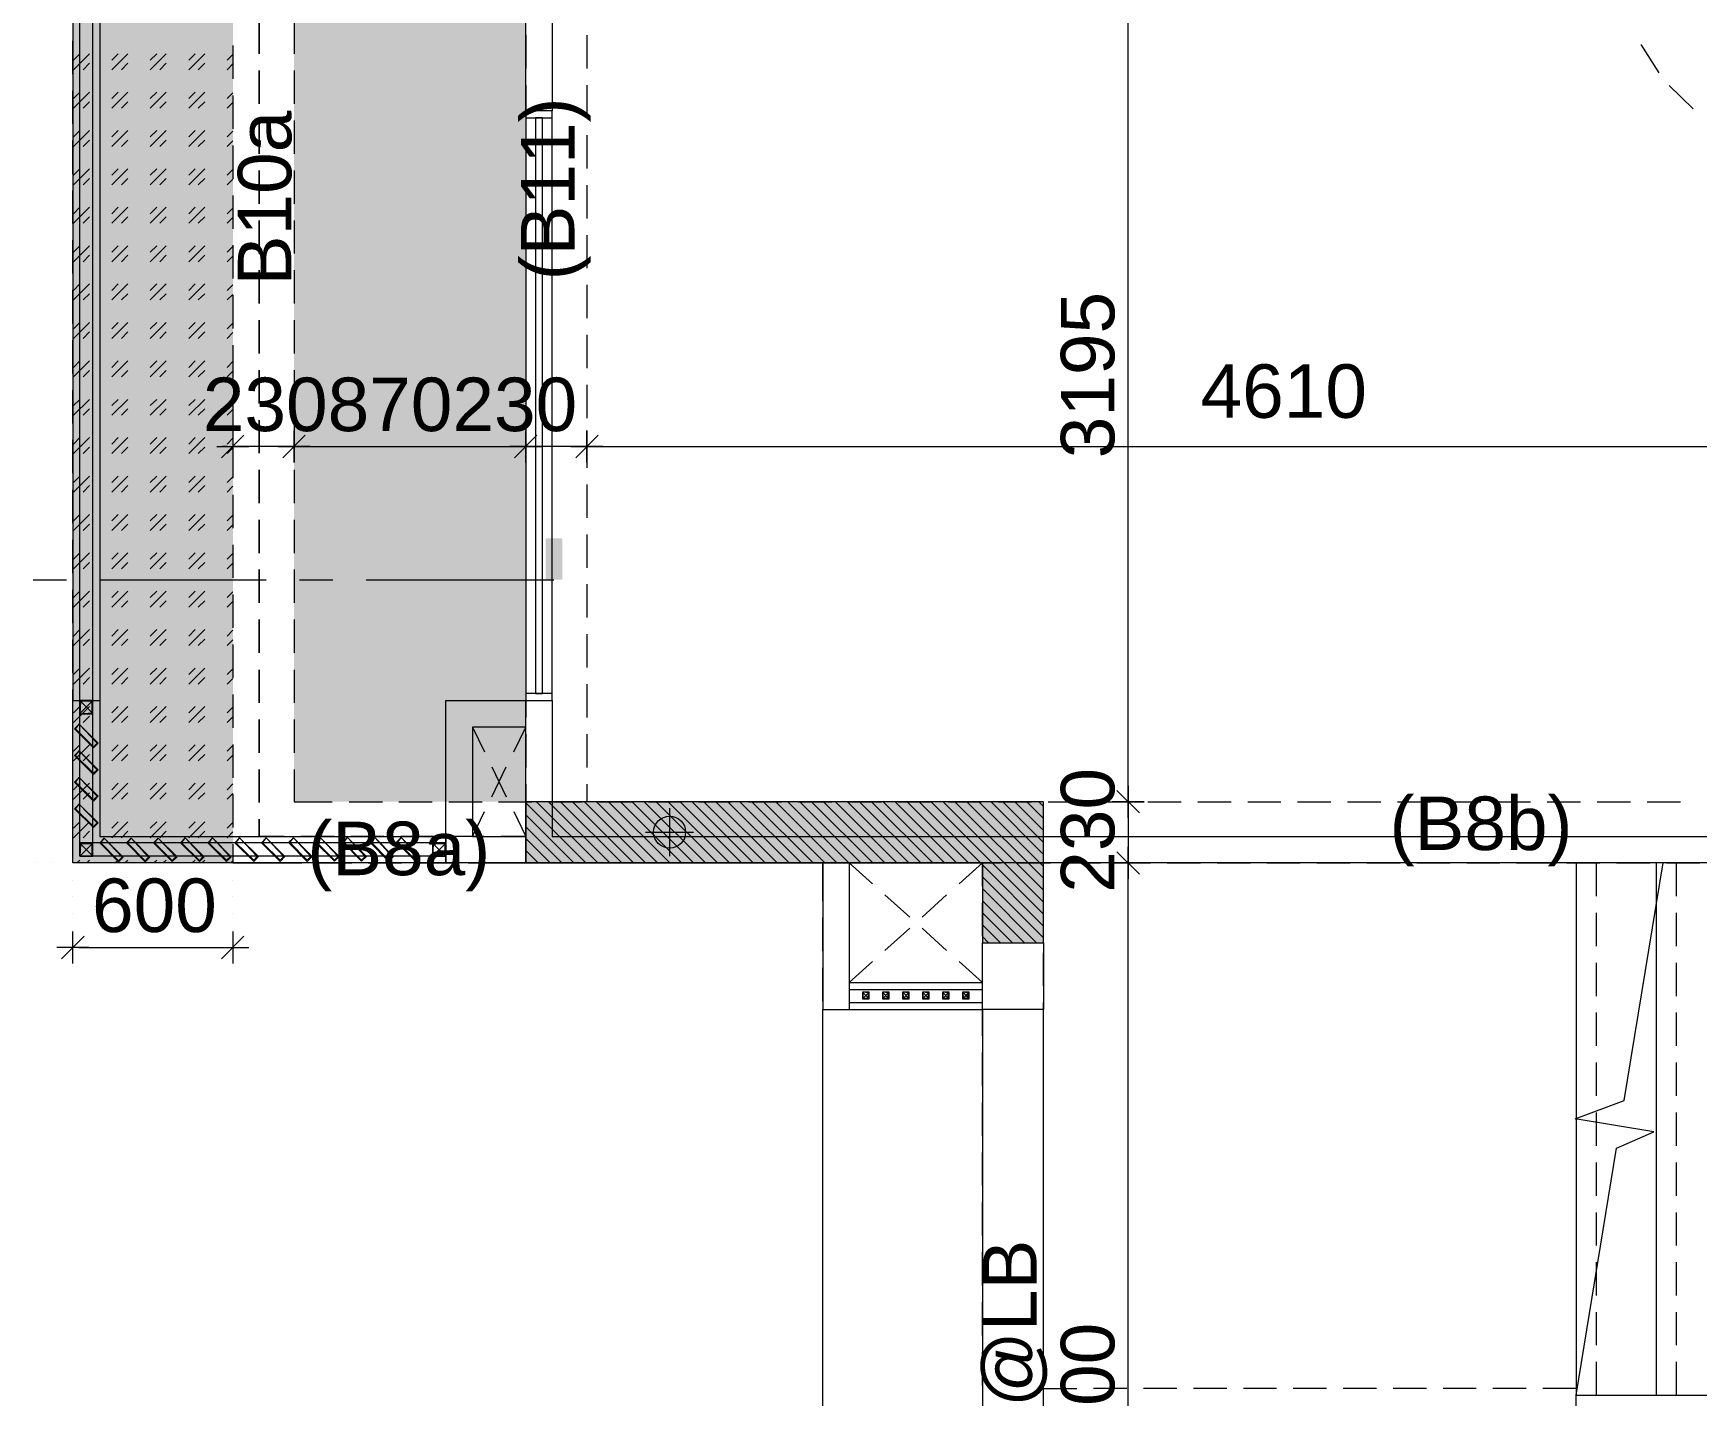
# Model space of a CAD drawing. Header units: millimetres. Extents: x -1303 to 98744, y -1303 to 90097.
# Drawn here: x 53795 to 60041, y 64031 to 69149 of the extents above; entities that cross this region are included whole.
import ezdxf

# ---------------------------------------------------------------- set-up
doc = ezdxf.new("R2010")
doc.units = ezdxf.units.MM
doc.layers.add('PDF_Geometry', color=7, linetype='Continuous')
doc.layers.add('PDF_Text', color=7, linetype='Continuous')
doc.layers.add('PDF_Solid Fills', color=192, linetype='Continuous', true_color=0xc2c0c0c0)
doc.styles.add('PDF ArialMT', font='arial.ttf')

msp = doc.modelspace()

# ---------------------------------------------------------------- hatches: boundary and pattern name
at = {"layer": 'PDF_Solid Fills'}
msp.add_hatch(color=256, dxfattribs=at).paths.add_polyline_path([(57589.30554, 66262.74304), (55644.26218, 66262.74304), (55644.26218, 66032.71822), (57359.28073, 66032.71822), (57359.28073, 65732.70455), (57589.30554, 65732.70455)])

# ---------------------------------------------------------------- linework, layer by layer
at = {"layer": 'PDF_Geometry', "color": 9, "lineweight": 0, "true_color": 0xc0c0c0}
for points in [[(55143.59199, 81272.1461), (53943.54554, 81272.1461), (53943.54554, 66642.22096)], [(55344.16586, 66057.42941), (53968.93443, 66057.42941), (53968.93443, 66642.22096), (53968.93443, 81247.60021), (55143.59199, 81247.60021)], [(55344.16586, 66107.36007), (54018.86508, 66107.36007), (54018.86508, 66642.22096), (54018.86508, 81197.67369), (55143.59199, 81197.67369)], [(55143.59199, 81172.2848), (54044.25397, 81172.2848), (54044.25397, 66642.22096)], [(61836.10532, 67257.47999), (61836.10532, 67357.3413), (62189.00838, 67357.3413), (62189.00838, 69456.99902), (60713.91564, 69456.99902), (60713.91564, 68127.4709), (60614.05433, 68127.4709), (60614.05433, 69556.8686), (62189.00838, 69556.8686), (62189.00838, 69687.19326), (62288.87382, 69687.19326), (62288.87382, 66032.04053), (55643.75391, 66032.04053), (55643.75391, 66642.22096), (55743.61934, 66642.22096), (55743.61934, 66131.90596), (60614.05433, 66131.90596), (60614.05433, 67357.3413), (61065.97572, 67357.3413)], [(54543.56876, 69102.40585), (54543.56876, 68977.15566)], [(59832.07329, 69106.63733), (59898.93399, 69000.85029)], [(54543.56876, 68914.52643), (54543.56876, 68790.11922)], [(59937.86032, 68952.60976), (60027.56854, 68865.44289)], [(54543.56876, 68727.49826), (54543.56876, 68602.2398)], [(54543.56876, 68539.61883), (54543.56876, 68414.36864)], [(54543.56876, 68352.5824), (54543.56876, 68227.33221)], [(54543.56876, 68164.71125), (54543.56876, 68039.45278)], [(54543.56876, 67977.67481), (54543.56876, 67852.42462)], [(54543.56876, 67789.79952), (54543.56876, 67664.5452)], [(54543.56876, 67601.92009), (54543.56876, 67477.51702)], [(54543.56876, 67414.8878), (54543.56876, 67289.6376)], [(54543.56876, 67227.01251), (54543.56876, 67102.6053)], [(54543.56876, 67039.9802), (54543.56876, 66914.73001)], [(54543.56876, 66852.10078), (54543.56876, 66727.69771)], [(54543.56876, 66665.07261), (54543.56876, 66539.81828)], [(55499.88354, 66032.04053), (55643.75391, 66032.04053), (55344.16586, 66032.04053), (53943.54554, 66032.04053), (53943.54554, 66642.22096), (54044.25397, 66642.22096), (54044.25397, 66131.90596), (55344.16586, 66131.90596), (55344.16586, 66032.04053), (55344.16586, 66642.22096), (55643.75391, 66642.22096)], [(53971.47167, 66639.68372), (54015.48073, 66595.67467)], [(54015.48073, 66639.68372), (53971.47167, 66595.67467)], [(55598.90186, 66449.26706), (55643.75391, 66542.35965), (55444.02717, 66542.35965), (55444.02717, 66131.90596), (55643.75391, 66131.90596), (55549.8142, 66131.90596)], [(55444.02717, 66542.35965), (55488.88335, 66449.26706)], [(54543.56876, 66477.19319), (54543.56876, 66351.94299)], [(55516.80947, 66280.85081), (55570.97161, 66393.41069)], [(55516.80947, 66393.41069), (55570.97161, 66280.85081)], [(54543.56876, 66290.16089), (54543.56876, 66164.9107)], [(55444.02717, 66131.90596), (55488.88335, 66224.99855)], [(55598.90186, 66224.99855), (55643.75391, 66131.90596)], [(53971.47167, 66103.97571), (54015.48073, 66059.97078)], [(54015.48073, 66103.97571), (53971.47167, 66059.97078)], [(54543.56876, 66102.2856), (54543.56876, 66032.04053), (54687.43913, 66032.04053)], [(54737.36979, 66131.90596), (54643.4342, 66131.90596)], [(54925.24921, 66131.90596), (54799.99901, 66131.90596)], [(55112.28151, 66131.90596), (54987.8743, 66131.90596)], [(55300.1568, 66131.90596), (55174.90661, 66131.90596)], [(55296.77244, 66103.97571), (55340.7815, 66059.97078)], [(55340.7815, 66103.97571), (55296.77244, 66059.97078)], [(55487.1891, 66131.90596), (55362.78603, 66131.90596)], [(54875.31856, 66032.04053), (54750.06423, 66032.04053)], [(55062.35085, 66032.04053), (54937.94365, 66032.04053)], [(55250.22614, 66032.04053), (55124.97596, 66032.04053)], [(55437.25845, 66032.04053), (55312.85125, 66032.04053)], [(56759.17486, 66032.04053), (56759.17486, 65481.94796), (56859.03617, 65481.94796)], [(56946.20303, 65953.33663), (56859.03617, 66032.04053), (56859.03617, 65481.94796), (57359.19809, 65481.94796)], [(57271.1841, 65953.33663), (57359.19809, 66032.04053)], [(59589.18874, 66032.04053), (59589.18874, 64032.24412), (59739.82782, 64960.62864), (59880.31382, 65022.41074), (59584.95726, 65070.64715), (59769.44818, 65139.19797), (59915.0128, 66032.04053)], [(59663.66115, 66032.04053), (59663.66115, 65907.63746)], [(59888.77679, 66032.04053), (59888.77679, 64032.24412)], [(59964.09632, 66032.04053), (59964.09632, 65907.63746)], [(56992.74933, 65911.86894), (57085.84192, 65828.08231)], [(57132.38821, 65828.08231), (57224.6378, 65911.86894)], [(59663.66115, 65845.00823), (59663.66115, 65719.75803)], [(59964.09632, 65845.00823), (59964.09632, 65719.75803)], [(56992.74933, 65702.83211), (57085.84192, 65786.61461)], [(57132.38821, 65786.61461), (57224.6378, 65702.83211)], [(57588.5452, 65732.45248), (57588.5452, 65481.94796), (57359.19809, 65481.94796), (57359.19809, 65732.45248)], [(56946.20303, 65661.36442), (56859.03617, 65582.65639), (57359.19809, 65582.65639), (57271.1841, 65661.36442)], [(59663.66115, 65657.13294), (59663.66115, 65531.87861)], [(59964.09632, 65657.13294), (59964.09632, 65531.87861)], [(56859.03617, 65557.2675), (57359.19809, 65557.2675)], [(56930.97135, 65543.73006), (56911.50819, 65524.26277)], [(56911.50819, 65543.73006), (56930.97135, 65524.26277)], [(57005.44377, 65543.73006), (56986.82773, 65524.26277)], [(56986.82773, 65543.73006), (57005.44377, 65524.26277)], [(57080.76744, 65543.73006), (57062.14727, 65524.26277)], [(57062.14727, 65543.73006), (57080.76744, 65524.26277)], [(57156.08698, 65543.73006), (57136.61969, 65524.26277)], [(57136.61969, 65543.73006), (57156.08698, 65524.26277)], [(57230.5594, 65543.73006), (57211.94336, 65524.26277)], [(57211.94336, 65543.73006), (57230.5594, 65524.26277)], [(57305.87894, 65543.73006), (57287.26291, 65524.26277)], [(57287.26291, 65543.73006), (57305.87894, 65524.26277)], [(56759.17486, 62482.67483), (56759.17486, 65481.94796)], [(56859.03617, 65507.33684), (57359.19809, 65507.33684)], [(59663.66115, 65470.10064), (59663.66115, 65344.85044)], [(59964.09632, 65470.10064), (59964.09632, 65344.85044)], [(59663.66115, 65282.22122), (59663.66115, 65156.97102)], [(59964.09632, 65282.22122), (59964.09632, 65156.97102)], [(59663.66115, 65095.19304), (59663.66115, 64969.93872)], [(59964.09632, 65095.19304), (59964.09632, 64969.93872)], [(59663.66115, 64907.31362), (59663.66115, 64782.06343)], [(59964.09632, 64907.31362), (59964.09632, 64782.06343)], [(59663.66115, 64719.4342), (59663.66115, 64595.03113)], [(59964.09632, 64719.4342), (59964.09632, 64595.03113)], [(59663.66115, 64532.40603), (59663.66115, 64407.1517)], [(59964.09632, 64532.40603), (59964.09632, 64407.1517)], [(59663.66115, 64344.52661), (59663.66115, 64220.11941)], [(59964.09632, 64344.52661), (59964.09632, 64220.11941)], [(59663.66115, 64157.4943), (59663.66115, 64032.24412)], [(59964.09632, 64157.4943), (59964.09632, 64032.24412)], [(59589.18874, 63982.31346), (57588.5452, 63982.31346), (57588.5452, 64057.633), (57713.79539, 64057.633)], [(57901.67481, 64057.633), (57776.42049, 64057.633)], [(58088.70299, 64057.633), (57963.45279, 64057.633)], [(58276.58241, 64057.633), (58151.33221, 64057.633)], [(58463.61471, 64057.633), (58339.2075, 64057.633)], [(58651.49, 64057.633), (58526.2398, 64057.633)], [(58838.5223, 64057.633), (58714.11922, 64057.633)], [(59026.40172, 64057.633), (58901.1474, 64057.633)], [(59213.43402, 64057.633), (59089.02682, 64057.633)], [(59401.30931, 64057.633), (59276.05912, 64057.633)], [(59589.18874, 64057.633), (59463.93441, 64057.633)]]:
    msp.add_lwpolyline(points, dxfattribs=at)
for points in [[(55743.61934, 69456.99902), (55743.61934, 68856.97993), (55643.75391, 68856.97993), (55643.75391, 69556.8686), (56553.52239, 69556.8686), (56553.52239, 69987.62844), (56654.23082, 69987.62844), (56654.23082, 69556.8686), (59694.12865, 69556.8686), (59694.12865, 69456.99902)], [(54643.4342, 69071.09123), (54643.4342, 69196.34143)], [(54643.4342, 68883.21181), (54643.4342, 69008.462)], [(55643.75391, 68831.59104), (55743.61686, 68831.59104), (55743.61686, 68856.97993), (55643.75391, 68856.97993)], [(55643.75391, 66642.22096), (55743.61686, 66642.22096), (55743.61686, 68856.97838), (55643.75391, 68856.97838)], [(54643.4342, 68696.18364), (54643.4342, 68821.43384)], [(55680.99012, 66668.45697), (55707.2253, 66668.45697), (55707.2253, 68831.59027), (55680.99012, 68831.59027)], [(54643.4342, 68508.30422), (54643.4342, 68633.55442)], [(54643.4342, 68321.27605), (54643.4342, 68445.67499)], [(54643.4342, 68133.39663), (54643.4342, 68258.64682)], [(54643.4342, 67946.36433), (54643.4342, 68070.7674)], [(54643.4342, 67758.4849), (54643.4342, 67883.73923)], [(54643.4342, 67571.45261), (54643.4342, 67695.85981)], [(54643.4342, 67383.57732), (54643.4342, 67508.8275)], [(54643.4342, 67195.69789), (54643.4342, 67320.95221)], [(54643.4342, 67008.66559), (54643.4342, 67133.91992)], [(54643.4342, 66820.7903), (54643.4342, 66946.04049)], [(54643.4342, 66633.758), (54643.4342, 66758.1652)], [(55643.75391, 66642.22096), (55743.61686, 66642.22096), (55743.61686, 66668.45614), (55643.75391, 66668.45614)], [(53968.93443, 66592.29031), (54018.86508, 66592.29031), (54018.86508, 66642.22096), (53968.93443, 66642.22096), (53968.93443, 66592.29031), (54015.48073, 66595.67467), (54015.48073, 66639.68372), (53971.47167, 66639.68372)], [(53967.24019, 66553.35985), (54038.33238, 66482.2718), (54020.55933, 66464.49875), (53949.47127, 66535.5868), (53967.24019, 66553.35985), (54034.10089, 66482.2718), (54020.55933, 66468.73023), (53953.70275, 66535.5868)], [(54643.4342, 66445.87858), (54643.4342, 66571.1329)], [(53967.24019, 66452.65143), (54038.33238, 66382.40636), (54020.55933, 66364.63744), (53949.47127, 66435.7255), (53967.24019, 66452.65143), (54034.10089, 66382.40636), (54020.55933, 66368.86892), (53953.70275, 66435.7255)], [(53967.24019, 66352.78599), (54038.33238, 66282.54505), (54020.55933, 66264.772), (53949.47127, 66335.01707), (53967.24019, 66352.78599), (54034.10089, 66282.54505), (54020.55933, 66269.00348), (53953.70275, 66335.01707)], [(54643.4342, 66258.8504), (54643.4342, 66383.25347)], [(53967.24019, 66252.92468), (54038.33238, 66182.68374), (54020.55933, 66164.9107), (53949.47127, 66235.15163), (53967.24019, 66252.92468), (54034.10089, 66182.68374), (54020.55933, 66169.14218), (53953.70275, 66235.15163)], [(54643.4342, 66131.90596), (54643.4342, 66196.22118)], [(53968.93443, 66057.42941), (54018.86508, 66057.42941), (54018.86508, 66107.36007), (53968.93443, 66107.36007), (53968.93443, 66057.42941), (54015.48073, 66059.97078), (54015.48073, 66103.97571), (53971.47167, 66103.97571)], [(54061.17989, 66125.13311), (54132.26796, 66054.04506), (54114.49904, 66036.27201), (54044.25397, 66107.36007), (54061.17989, 66125.13311), (54128.03648, 66054.04506), (54114.49904, 66040.50349), (54048.48545, 66107.36007)], [(54161.88833, 66125.13311), (54232.1334, 66054.04506), (54214.36035, 66036.27201), (54144.11941, 66107.36007), (54161.88833, 66125.13311), (54227.90192, 66054.04506), (54214.36035, 66040.50349), (54148.35089, 66107.36007)], [(54263.44388, 66125.13311), (54334.53607, 66054.89218), (54316.76302, 66037.11913), (54245.67496, 66107.36007), (54263.44388, 66125.13311), (54329.45747, 66054.89218), (54316.76302, 66041.35061), (54249.90644, 66107.36007)], [(54364.99943, 66125.98024), (54436.09162, 66054.89218), (54418.31858, 66037.11913), (54347.23051, 66108.20719), (54364.99943, 66125.98024), (54431.86014, 66054.89218), (54418.31858, 66041.35061), (54351.46199, 66108.20719)], [(54467.4021, 66125.98024), (54537.64717, 66054.89218), (54519.87413, 66037.96626), (54449.62906, 66108.20719), (54467.4021, 66125.98024), (54533.41569, 66054.89218), (54519.87413, 66042.19774), (54453.86054, 66108.20719)], [(54568.95765, 66125.98024), (54640.04572, 66055.7393), (54622.2768, 66037.96626), (54551.18461, 66108.20719), (54568.95765, 66125.98024), (54635.81424, 66055.7393), (54622.2768, 66042.19774), (54555.41609, 66108.20719)], [(54668.82309, 66125.98024), (54739.91116, 66055.7393), (54722.1381, 66037.96626), (54651.05005, 66108.20719), (54668.82309, 66125.98024), (54735.67967, 66055.7393), (54722.1381, 66042.19774), (54655.28153, 66108.20719)], [(54771.22164, 66126.82737), (54841.46671, 66055.7393), (54823.69366, 66037.96626), (54753.45272, 66109.05432), (54771.22164, 66126.82737), (54837.23523, 66055.7393), (54823.69366, 66042.19774), (54757.6842, 66109.05432)], [(54872.77719, 66126.82737), (54943.86938, 66056.5823), (54926.09633, 66038.81338), (54855.00827, 66109.05432), (54872.77719, 66126.82737), (54939.63789, 66056.5823), (54926.09633, 66043.04486), (54859.23975, 66109.05432)], [(54974.33274, 66127.67448), (55045.42493, 66056.5823), (55027.65188, 66038.81338), (54956.56382, 66109.90144), (54974.33274, 66127.67448), (55041.19345, 66056.5823), (55027.65188, 66043.04486), (54960.7953, 66109.90144)], [(55076.73541, 66127.67448), (55146.98048, 66056.5823), (55129.20744, 66038.81338), (55058.96237, 66109.90144), (55076.73541, 66127.67448), (55142.749, 66056.5823), (55129.20744, 66043.88785), (55063.19385, 66109.90144)], [(55176.60085, 66127.67448), (55246.84179, 66056.5823), (55229.91586, 66038.81338), (55158.82781, 66109.90144), (55176.60085, 66127.67448), (55242.61031, 66056.5823), (55229.91586, 66043.88785), (55163.05929, 66109.90144)], [(55294.23521, 66057.42941), (55344.16586, 66057.42941), (55344.16586, 66107.36007), (55294.23521, 66107.36007), (55294.23521, 66057.42941), (55340.7815, 66059.97078), (55340.7815, 66103.97571), (55296.77244, 66103.97571)], [(56908.96682, 65546.2673), (56908.96682, 65521.72554), (56933.50859, 65521.72554), (56933.50859, 65546.2673), (56908.96682, 65546.2673), (56911.50819, 65524.26277), (56930.97135, 65524.26277), (56930.97135, 65543.73006)], [(56983.44337, 65546.2673), (56983.44337, 65521.72554), (57008.83226, 65521.72554), (57008.83226, 65546.2673), (56983.44337, 65546.2673), (56986.82773, 65524.26277), (57005.44377, 65524.26277), (57005.44377, 65543.73006)], [(57058.76291, 65546.2673), (57058.76291, 65521.72554), (57084.1518, 65521.72554), (57084.1518, 65546.2673), (57058.76291, 65546.2673), (57062.14727, 65524.26277), (57080.76744, 65524.26277), (57080.76744, 65543.73006)], [(57134.08245, 65546.2673), (57134.08245, 65521.72554), (57158.62421, 65521.72554), (57158.62421, 65546.2673), (57134.08245, 65546.2673), (57136.61969, 65524.26277), (57156.08698, 65524.26277), (57156.08698, 65543.73006)], [(57208.55487, 65546.2673), (57208.55487, 65521.72554), (57233.94376, 65521.72554), (57233.94376, 65546.2673), (57208.55487, 65546.2673), (57211.94336, 65524.26277), (57230.5594, 65524.26277), (57230.5594, 65543.73006)], [(57283.87854, 65546.2673), (57283.87854, 65521.72554), (57309.26743, 65521.72554), (57309.26743, 65546.2673), (57283.87854, 65546.2673), (57287.26291, 65524.26277), (57305.87894, 65524.26277), (57305.87894, 65543.73006)], [(57359.19809, 62482.67483), (57588.54437, 62482.67483), (57588.54437, 65481.94873), (57359.19809, 65481.94873)], [(59589.18874, 64032.24412), (61988.43864, 64032.24412), (61988.43864, 63932.37868), (59589.18874, 63932.37868)]]:
    msp.add_lwpolyline(points, close=True, dxfattribs=at)
at = {"layer": 'PDF_Geometry', "color": 122, "lineweight": 0, "true_color": 0x00b88a}
for points in [[(57905.90629, 66302.00821), (57905.90629, 66282.54505), (57905.90629, 69437.53586), (57905.90629, 69417.22971)], [(54543.56876, 67656.92935), (54543.56876, 67536.75776)], [(54483.48091, 67596.84149), (54603.65663, 67596.84149)], [(54501.25395, 67553.68369), (54585.88358, 67639.15631)], [(54524.10561, 67596.84149), (54503.79532, 67596.84149)], [(54773.76301, 67596.84149), (54543.56876, 67596.84149)], [(54813.53645, 67596.84149), (54794.07329, 67596.84149), (55623.44362, 67596.84149), (55603.98046, 67596.84149)], [(55873.94815, 67596.84149), (55643.75391, 67596.84149)], [(55913.72159, 67596.84149), (55894.25843, 67596.84149), (60464.25825, 67596.84149), (60443.94796, 67596.84149)], [(57905.90629, 66262.23477), (57905.90629, 66032.04053)], [(57905.90629, 61972.35983), (57905.90629, 61952.04542), (57905.90629, 66012.57737), (57905.90629, 65992.26708)]]:
    msp.add_lwpolyline(points, dxfattribs=at)
at = {"layer": 'PDF_Geometry', "color": 157, "lineweight": 0, "true_color": 0x3f5f7f}
for points in [[(54773.76301, 69196.34143), (54773.76301, 69071.09123)], [(54543.56876, 69102.40585), (54543.56876, 68977.15566)], [(55643.75391, 69141.33217), (55643.75391, 69016.08198)], [(55873.94815, 69141.33217), (55873.94815, 69016.08198)], [(54773.76301, 69008.462), (54773.76301, 68883.21181)], [(54543.56876, 68914.52643), (54543.56876, 68790.11922)], [(55643.75391, 68953.45274), (55643.75391, 68828.20256)], [(55873.94815, 68953.45274), (55873.94815, 68828.20256)], [(54773.76301, 68821.43384), (54773.76301, 68696.18364)], [(54543.56876, 68727.49826), (54543.56876, 68602.2398)], [(55643.75391, 68766.42458), (55643.75391, 68641.17438)], [(55873.94815, 68766.42458), (55873.94815, 68641.17438)], [(54773.76301, 68633.55442), (54773.76301, 68508.30422)], [(54543.56876, 68539.61883), (54543.56876, 68414.36864)], [(55643.75391, 68578.54516), (55643.75391, 68453.29496)], [(55873.94815, 68578.54516), (55873.94815, 68453.29496)], [(54773.76301, 68445.67499), (54773.76301, 68321.27605)], [(54543.56876, 68352.5824), (54543.56876, 68227.33221)], [(55643.75391, 68390.66573), (55643.75391, 68266.2668)], [(55873.94815, 68390.66573), (55873.94815, 68266.2668)], [(54773.76301, 68258.64682), (54773.76301, 68133.39663)], [(54543.56876, 68164.71125), (54543.56876, 68039.45278)], [(55643.75391, 68203.63756), (55643.75391, 68078.38737)], [(55873.94815, 68203.63756), (55873.94815, 68078.38737)], [(54773.76301, 68070.7674), (54773.76301, 67946.36433)], [(54543.56876, 67977.67481), (54543.56876, 67852.42462)], [(55643.75391, 68015.75814), (55643.75391, 67891.35507)], [(55873.94815, 68015.75814), (55873.94815, 67891.35507)], [(54773.76301, 67883.73923), (54773.76301, 67758.4849)], [(54543.56876, 67789.79952), (54543.56876, 67664.5452)], [(55643.75391, 67828.72997), (55643.75391, 67703.47564)], [(55873.94815, 67828.72997), (55873.94815, 67703.47564)], [(54773.76301, 67695.85981), (54773.76301, 67571.45261)], [(54543.56876, 67601.92009), (54543.56876, 67477.51702)], [(55643.75391, 67640.85055), (55643.75391, 67516.44335)], [(55873.94815, 67640.85055), (55873.94815, 67516.44335)], [(54773.76301, 67508.8275), (54773.76301, 67383.57732)], [(54543.56876, 67414.8878), (54543.56876, 67289.6376)], [(55643.75391, 67453.81825), (55643.75391, 67328.56806)], [(55873.94815, 67453.81825), (55873.94815, 67328.56806)], [(54773.76301, 67320.95221), (54773.76301, 67195.69789)], [(54543.56876, 67227.01251), (54543.56876, 67102.6053)], [(55643.75391, 67265.94296), (55643.75391, 67140.68863)], [(55873.94815, 67265.94296), (55873.94815, 67140.68863)], [(54773.76301, 67133.91992), (54773.76301, 67008.66559)], [(54543.56876, 67039.9802), (54543.56876, 66914.73001)], [(55643.75391, 67078.91066), (55643.75391, 66953.65633)], [(55873.94815, 67078.91066), (55873.94815, 66953.65633)], [(54773.76301, 66946.04049), (54773.76301, 66820.7903)], [(54543.56876, 66852.10078), (54543.56876, 66727.69771)], [(55643.75391, 66891.03123), (55643.75391, 66765.78104)], [(55873.94815, 66891.03123), (55873.94815, 66765.78104)], [(54773.76301, 66758.1652), (54773.76301, 66633.758)], [(54543.56876, 66665.07261), (54543.56876, 66539.81828)], [(55643.75391, 66703.15594), (55643.75391, 66578.74874)], [(55873.94815, 66703.15594), (55873.94815, 66578.74874)], [(54773.76301, 66571.1329), (54773.76301, 66445.87858)], [(54543.56876, 66477.19319), (54543.56876, 66351.94299)], [(55643.75391, 66516.12365), (55643.75391, 66390.86932)], [(55873.94815, 66516.12365), (55873.94815, 66390.86932)], [(54773.76301, 66383.25347), (54773.76301, 66262.23477), (54917.63337, 66262.23477)], [(54543.56876, 66290.16089), (54543.56876, 66164.9107)], [(55643.75391, 66328.24422), (55643.75391, 66262.23477)], [(55873.94815, 66328.24422), (55873.94815, 66262.23477)], [(54980.25846, 66262.23477), (55105.50866, 66262.23477)], [(55167.29077, 66262.23477), (55292.54096, 66262.23477)], [(55355.16606, 66262.23477), (55480.42039, 66262.23477)], [(55542.19835, 66262.23477), (55667.45268, 66262.23477)], [(55730.07778, 66262.23477), (55855.32797, 66262.23477)], [(55917.95307, 66262.23477), (56042.36027, 66262.23477)], [(56104.98537, 66262.23477), (56230.23969, 66262.23477)], [(56292.8648, 66262.23477), (56417.26787, 66262.23477)], [(56479.89709, 66262.23477), (56605.14729, 66262.23477)], [(56667.77238, 66262.23477), (56793.02671, 66262.23477)], [(56854.80469, 66262.23477), (56980.05488, 66262.23477)], [(57042.68411, 66262.23477), (57167.9343, 66262.23477)], [(57229.71228, 66262.23477), (57354.96661, 66262.23477)], [(57417.5917, 66262.23477), (57542.8419, 66262.23477)], [(57605.47112, 66262.23477), (57729.87419, 66262.23477)], [(57792.49929, 66262.23477), (57917.75362, 66262.23477)], [(57980.37871, 66262.23477), (58104.78592, 66262.23477)], [(58167.41102, 66262.23477), (58292.66121, 66262.23477)], [(58355.28631, 66262.23477), (58479.69351, 66262.23477)], [(58542.3186, 66262.23477), (58667.57293, 66262.23477)], [(58730.19803, 66262.23477), (58855.44822, 66262.23477)], [(58917.23033, 66262.23477), (59042.48052, 66262.23477)], [(59105.10562, 66262.23477), (59230.35994, 66262.23477)], [(59292.98505, 66262.23477), (59417.38812, 66262.23477)], [(59480.01734, 66262.23477), (59605.26754, 66262.23477)], [(59667.89263, 66262.23477), (59792.29984, 66262.23477)], [(59854.92494, 66262.23477), (59980.17513, 66262.23477)], [(54543.56876, 66102.2856), (54543.56876, 66032.04053), (54615.50395, 66032.04053)], [(54677.28605, 66032.04053), (54802.53625, 66032.04053)], [(54865.16134, 66032.04053), (54990.41567, 66032.04053)], [(55052.19365, 66032.04053), (55177.44384, 66032.04053)], [(55240.07307, 66032.04053), (55365.32326, 66032.04053)], [(55427.94836, 66032.04053), (55552.35557, 66032.04053)], [(55614.98066, 66032.04053), (55740.23086, 66032.04053)], [(55802.86008, 66032.04053), (55927.26315, 66032.04053)], [(55989.88826, 66032.04053), (56115.14258, 66032.04053)], [(56177.76768, 66032.04053), (56303.01787, 66032.04053)], [(56364.79998, 66032.04053), (56490.05017, 66032.04053)], [(56552.67527, 66032.04053), (56677.9296, 66032.04053)], [(56739.70756, 66032.04053), (56864.96189, 66032.04053)], [(56927.58699, 66032.04053), (57052.83718, 66032.04053)], [(57115.46228, 66032.04053), (57239.86949, 66032.04053)], [(57302.49458, 66032.04053), (57427.74891, 66032.04053)], [(57359.19809, 65944.87367), (57359.19809, 66032.04053)], [(57490.37401, 66032.04053), (57614.77708, 66032.04053)], [(57588.5452, 65944.87367), (57588.5452, 66032.04053)], [(57677.4063, 66032.04053), (57802.6565, 66032.04053)], [(57865.28159, 66032.04053), (57989.6888, 66032.04053)], [(58052.3139, 66032.04053), (58177.56409, 66032.04053)], [(58240.19332, 66032.04053), (58365.44351, 66032.04053)], [(58427.22149, 66032.04053), (58552.47582, 66032.04053)], [(58615.10091, 66032.04053), (58740.35111, 66032.04053)], [(58802.98033, 66032.04053), (58927.3834, 66032.04053)], [(58990.00851, 66032.04053), (59115.26283, 66032.04053)], [(59177.88793, 66032.04053), (59302.29513, 66032.04053)], [(59364.92023, 66032.04053), (59490.17042, 66032.04053)], [(59552.79552, 66032.04053), (59677.20272, 66032.04053)], [(59739.82782, 66032.04053), (59865.08214, 66032.04053)], [(59927.70724, 66032.04053), (60052.95743, 66032.04053)], [(57359.19809, 65756.99424), (57359.19809, 65882.24857)], [(57588.5452, 65756.99424), (57588.5452, 65882.24857)], [(57359.19809, 65569.96195), (57359.19809, 65694.36915)], [(57588.5452, 65569.96195), (57588.5452, 65694.36915)], [(57359.19809, 65382.08666), (57359.19809, 65507.33684)], [(57588.5452, 65382.08666), (57588.5452, 65507.33684)], [(57359.19809, 65195.05435), (57359.19809, 65319.46155)], [(57588.5452, 65195.05435), (57588.5452, 65319.46155)], [(57359.19809, 65007.17493), (57359.19809, 65132.42926)], [(57588.5452, 65007.17493), (57588.5452, 65132.42926)], [(57359.19809, 64820.14676), (57359.19809, 64944.54983)], [(57588.5452, 64820.14676), (57588.5452, 64944.54983)], [(57359.19809, 64632.26734), (57359.19809, 64757.51753)], [(57588.5452, 64632.26734), (57588.5452, 64757.51753)], [(57359.19809, 64444.38792), (57359.19809, 64569.64224)], [(57588.5452, 64444.38792), (57588.5452, 64569.64224)], [(57359.19809, 64257.35974), (57359.19809, 64382.60994)], [(57588.5452, 64257.35974), (57588.5452, 64382.60994)], [(57359.19809, 64069.48032), (57359.19809, 64194.73052)], [(57588.5452, 64069.48032), (57588.5452, 64194.73052)]]:
    msp.add_lwpolyline(points, dxfattribs=at)
at = {"layer": 'PDF_Geometry', "lineweight": 0}
for points in [[(53943.54554, 68995.76756), (53943.54554, 69121.02602)], [(53945.23979, 69011.8505), (54005.32352, 69071.93422)], [(53945.23979, 69048.23958), (53969.78156, 69071.93422)], [(53981.62888, 69011.8505), (54005.32352, 69036.3964)], [(54089.95315, 69011.8505), (54150.041, 69071.93422)], [(54089.95315, 69048.23958), (54113.65192, 69071.93422)], [(54125.49924, 69011.8505), (54150.041, 69036.3964)], [(54233.82351, 69011.8505), (54293.91137, 69071.93422)], [(54233.82351, 69048.23958), (54258.3694, 69071.93422)], [(54270.21673, 69011.8505), (54293.91137, 69036.3964)], [(54378.54099, 69011.8505), (54438.62886, 69071.93422)], [(54378.54099, 69048.23958), (54402.23977, 69071.93422)], [(54414.08709, 69011.8505), (54438.62886, 69036.3964)], [(54522.41136, 69048.23958), (54543.56876, 69069.39699)], [(54522.41136, 69011.8505), (54543.56876, 69033.85089)], [(53943.54554, 68808.73939), (53943.54554, 68933.14659)], [(53945.23979, 68867.98013), (54005.32352, 68928.06386)], [(53945.23979, 68904.36922), (53969.78156, 68928.06386)], [(54089.95315, 68867.98013), (54150.041, 68928.06386)], [(54089.95315, 68904.36922), (54113.65192, 68928.06386)], [(54233.82351, 68867.98013), (54293.91137, 68928.06386)], [(54233.82351, 68904.36922), (54258.3694, 68928.06386)], [(54378.54099, 68867.98013), (54438.62886, 68928.06386)], [(54378.54099, 68904.36922), (54402.23977, 68928.06386)], [(54522.41136, 68904.36922), (54543.56876, 68925.52663)], [(53981.62888, 68867.98013), (54005.32352, 68891.67478)], [(54125.49924, 68867.98013), (54150.041, 68891.67478)], [(54270.21673, 68867.98013), (54293.91137, 68891.67478)], [(54414.08709, 68867.98013), (54438.62886, 68891.67478)], [(54522.41136, 68867.98013), (54543.56876, 68889.13754)], [(53945.23979, 68723.26678), (54005.32352, 68783.3505)], [(53945.23979, 68759.65586), (53969.78156, 68783.3505)], [(54089.95315, 68723.26678), (54150.041, 68783.3505)], [(54089.95315, 68759.65586), (54113.65192, 68783.3505)], [(54233.82351, 68723.26678), (54293.91137, 68783.3505)], [(54233.82351, 68759.65586), (54258.3694, 68783.3505)], [(54378.54099, 68723.26678), (54438.62886, 68783.3505)], [(54378.54099, 68759.65586), (54402.23977, 68783.3505)], [(54522.41136, 68759.65586), (54543.56876, 68780.81327)], [(53943.54554, 68620.85997), (53943.54554, 68746.11016)], [(53981.62888, 68723.26678), (54005.32352, 68747.80441)], [(54125.49924, 68723.26678), (54150.041, 68747.80441)], [(54270.21673, 68723.26678), (54293.91137, 68747.80441)], [(54414.08709, 68723.26678), (54438.62886, 68747.80441)], [(54522.41136, 68723.26678), (54543.56876, 68745.26717)], [(53945.23979, 68579.39641), (54005.32352, 68639.48014)], [(53945.23979, 68615.78549), (53969.78156, 68639.48014)], [(53981.62888, 68579.39641), (54005.32352, 68603.09105)], [(54089.95315, 68579.39641), (54150.041, 68639.48014)], [(54089.95315, 68615.78549), (54113.65192, 68639.48014)], [(54125.49924, 68579.39641), (54150.041, 68603.09105)], [(54233.82351, 68579.39641), (54293.91137, 68639.48014)], [(54233.82351, 68615.78549), (54258.3694, 68639.48014)], [(54270.21673, 68579.39641), (54293.91137, 68603.09105)], [(54378.54099, 68579.39641), (54438.62886, 68639.48014)], [(54378.54099, 68615.78549), (54402.23977, 68639.48014)], [(54414.08709, 68579.39641), (54438.62886, 68603.09105)], [(54522.41136, 68615.78549), (54543.56876, 68636.9429)], [(54522.41136, 68579.39641), (54543.56876, 68600.55382)], [(53943.54554, 68433.8318), (53943.54554, 68558.23901)], [(53945.23979, 68435.52605), (54005.32352, 68495.60978)], [(53945.23979, 68471.06387), (53969.78156, 68495.60978)], [(54089.95315, 68435.52605), (54150.041, 68495.60978)], [(54089.95315, 68471.06387), (54113.65192, 68495.60978)], [(54233.82351, 68435.52605), (54293.91137, 68495.60978)], [(54233.82351, 68471.06387), (54258.3694, 68495.60978)], [(54378.54099, 68435.52605), (54438.62886, 68495.60978)], [(54378.54099, 68471.06387), (54402.23977, 68495.60978)], [(54522.41136, 68471.06387), (54543.56876, 68492.22128)], [(53981.62888, 68435.52605), (54005.32352, 68459.22069)], [(54125.49924, 68435.52605), (54150.041, 68459.22069)], [(54270.21673, 68435.52605), (54293.91137, 68459.22069)], [(54414.08709, 68435.52605), (54438.62886, 68459.22069)], [(54522.41136, 68435.52605), (54543.56876, 68456.68346)], [(53943.54554, 68245.95238), (53943.54554, 68371.20257)], [(53945.23979, 68290.80443), (54005.32352, 68350.89642)], [(53945.23979, 68327.19351), (53969.78156, 68350.89642)], [(54089.95315, 68290.80443), (54150.041, 68350.89642)], [(54089.95315, 68327.19351), (54113.65192, 68350.89642)], [(54233.82351, 68290.80443), (54293.91137, 68350.89642)], [(54233.82351, 68327.19351), (54258.3694, 68350.89642)], [(54378.54099, 68290.80443), (54438.62886, 68350.89642)], [(54378.54099, 68327.19351), (54402.23977, 68350.89642)], [(54522.41136, 68327.19351), (54543.56876, 68348.35092)], [(53981.62888, 68290.80443), (54005.32352, 68315.35032)], [(54125.49924, 68290.80443), (54150.041, 68315.35032)], [(54270.21673, 68290.80443), (54293.91137, 68315.35032)], [(54414.08709, 68290.80443), (54438.62886, 68315.35032)], [(54522.41136, 68290.80443), (54543.56876, 68311.96184)], [(53943.54554, 68058.92421), (53943.54554, 68183.32315)], [(53945.23979, 68146.93406), (54005.32352, 68207.02606)], [(53945.23979, 68182.48016), (53969.78156, 68207.02606)], [(53981.62888, 68146.93406), (54005.32352, 68170.6287)], [(54089.95315, 68146.93406), (54150.041, 68207.02606)], [(54089.95315, 68182.48016), (54113.65192, 68207.02606)], [(54125.49924, 68146.93406), (54150.041, 68170.6287)], [(54233.82351, 68146.93406), (54293.91137, 68207.02606)], [(54233.82351, 68182.48016), (54258.3694, 68207.02606)], [(54270.21673, 68146.93406), (54293.91137, 68170.6287)], [(54378.54099, 68146.93406), (54438.62886, 68207.02606)], [(54378.54099, 68182.48016), (54402.23977, 68207.02606)], [(54414.08709, 68146.93406), (54438.62886, 68170.6287)], [(54522.41136, 68182.48016), (54543.56876, 68204.48055)], [(54522.41136, 68146.93406), (54543.56876, 68168.09147)], [(53945.23979, 68002.2207), (54005.32352, 68062.30444)], [(53945.23979, 68038.60979), (53969.78156, 68062.30444)], [(54089.95315, 68002.2207), (54150.041, 68062.30444)], [(54089.95315, 68038.60979), (54113.65192, 68062.30444)], [(54233.82351, 68002.2207), (54293.91137, 68062.30444)], [(54233.82351, 68038.60979), (54258.3694, 68062.30444)], [(54378.54099, 68002.2207), (54438.62886, 68062.30444)], [(54378.54099, 68038.60979), (54402.23977, 68062.30444)], [(54522.41136, 68038.60979), (54543.56876, 68059.7672)], [(53943.54554, 67871.04478), (53943.54554, 67996.29498)], [(53981.62888, 68002.2207), (54005.32352, 68026.75834)], [(54125.49924, 68002.2207), (54150.041, 68026.75834)], [(54270.21673, 68002.2207), (54293.91137, 68026.75834)], [(54414.08709, 68002.2207), (54438.62886, 68026.75834)], [(54522.41136, 68002.2207), (54543.56876, 68024.22111)], [(53945.23979, 67858.35034), (54005.32352, 67918.43407)], [(53945.23979, 67893.8923), (53969.78156, 67918.43407)], [(54089.95315, 67858.35034), (54150.041, 67918.43407)], [(54089.95315, 67893.8923), (54113.65192, 67918.43407)], [(54233.82351, 67858.35034), (54293.91137, 67918.43407)], [(54233.82351, 67893.8923), (54258.3694, 67918.43407)], [(54378.54099, 67858.35034), (54438.62886, 67918.43407)], [(54378.54099, 67893.8923), (54402.23977, 67918.43407)], [(54522.41136, 67893.8923), (54543.56876, 67915.89684)], [(53981.62888, 67858.35034), (54005.32352, 67882.04498)], [(54125.49924, 67858.35034), (54150.041, 67882.04498)], [(54270.21673, 67858.35034), (54293.91137, 67882.04498)], [(54414.08709, 67858.35034), (54438.62886, 67882.04498)], [(54522.41136, 67858.35034), (54543.56876, 67879.50775)], [(53943.54554, 67683.16536), (53943.54554, 67808.41556)], [(53945.23979, 67713.63286), (54005.32352, 67773.72071)], [(53945.23979, 67750.02194), (53969.78156, 67773.72071)], [(53981.62888, 67713.63286), (54005.32352, 67738.17462)], [(54089.95315, 67713.63286), (54150.041, 67773.72071)], [(54089.95315, 67750.02194), (54113.65192, 67773.72071)], [(54125.49924, 67713.63286), (54150.041, 67738.17462)], [(54233.82351, 67713.63286), (54293.91137, 67773.72071)], [(54233.82351, 67750.02194), (54258.3694, 67773.72071)], [(54270.21673, 67713.63286), (54293.91137, 67738.17462)], [(54378.54099, 67713.63286), (54438.62886, 67773.72071)], [(54378.54099, 67750.02194), (54402.23977, 67773.72071)], [(54414.08709, 67713.63286), (54438.62886, 67738.17462)], [(54522.41136, 67750.02194), (54543.56876, 67771.17935)], [(54522.41136, 67713.63286), (54543.56876, 67735.63738)], [(53943.54554, 67496.13306), (53943.54554, 67621.38739)], [(53945.23979, 67569.76249), (54005.32352, 67629.85035)], [(53945.23979, 67605.30446), (53969.78156, 67629.85035)], [(53981.62888, 67569.76249), (54005.32352, 67593.45713)], [(54089.95315, 67569.76249), (54150.041, 67629.85035)], [(54089.95315, 67605.30446), (54113.65192, 67629.85035)], [(54125.49924, 67569.76249), (54150.041, 67593.45713)], [(54233.82351, 67569.76249), (54293.91137, 67629.85035)], [(54233.82351, 67605.30446), (54258.3694, 67629.85035)], [(54270.21673, 67569.76249), (54293.91137, 67593.45713)], [(54378.54099, 67569.76249), (54438.62886, 67629.85035)], [(54378.54099, 67605.30446), (54402.23977, 67629.85035)], [(54414.08709, 67569.76249), (54438.62886, 67593.45713)], [(54522.41136, 67605.30446), (54543.56876, 67627.30898)], [(54522.41136, 67569.76249), (54543.56876, 67590.9199)], [(54543.56876, 67605.30446), (54543.56876, 67596.84149)], [(53945.23979, 67425.045), (54005.32352, 67485.13287)], [(53945.23979, 67461.43409), (53969.78156, 67485.13287)], [(54089.95315, 67425.045), (54150.041, 67485.13287)], [(54089.95315, 67461.43409), (54113.65192, 67485.13287)], [(54233.82351, 67425.045), (54293.91137, 67485.13287)], [(54233.82351, 67461.43409), (54258.3694, 67485.13287)], [(54378.54099, 67425.045), (54438.62886, 67485.13287)], [(54378.54099, 67461.43409), (54402.23977, 67485.13287)], [(54522.41136, 67461.43409), (54543.56876, 67482.5915)], [(53943.54554, 67308.25777), (53943.54554, 67433.50797)], [(53981.62888, 67425.045), (54005.32352, 67449.58677)], [(54125.49924, 67425.045), (54150.041, 67449.58677)], [(54270.21673, 67425.045), (54293.91137, 67449.58677)], [(54414.08709, 67425.045), (54438.62886, 67449.58677)], [(54522.41136, 67425.045), (54543.56876, 67447.04954)], [(53945.23979, 67281.17464), (54005.32352, 67341.2625)], [(53945.23979, 67317.56373), (53969.78156, 67341.2625)], [(54089.95315, 67281.17464), (54150.041, 67341.2625)], [(54089.95315, 67317.56373), (54113.65192, 67341.2625)], [(54233.82351, 67281.17464), (54293.91137, 67341.2625)], [(54233.82351, 67317.56373), (54258.3694, 67341.2625)], [(54378.54099, 67281.17464), (54438.62886, 67341.2625)], [(54378.54099, 67317.56373), (54402.23977, 67341.2625)], [(53981.62888, 67281.17464), (54005.32352, 67304.86928)], [(54125.49924, 67281.17464), (54150.041, 67304.86928)], [(54270.21673, 67281.17464), (54293.91137, 67304.86928)], [(54414.08709, 67281.17464), (54438.62886, 67304.86928)], [(54522.41136, 67317.56373), (54543.56876, 67338.72113)], [(54522.41136, 67281.17464), (54543.56876, 67302.33205)], [(53943.54554, 67121.22547), (53943.54554, 67245.62855)], [(53945.23979, 67137.30427), (54005.32352, 67197.39214)], [(53945.23979, 67172.85037), (53969.78156, 67197.39214)], [(53981.62888, 67137.30427), (54005.32352, 67160.99892)], [(54089.95315, 67137.30427), (54150.041, 67197.39214)], [(54089.95315, 67172.85037), (54113.65192, 67197.39214)], [(54125.49924, 67137.30427), (54150.041, 67160.99892)], [(54233.82351, 67137.30427), (54293.91137, 67197.39214)], [(54233.82351, 67172.85037), (54258.3694, 67197.39214)], [(54270.21673, 67137.30427), (54293.91137, 67160.99892)], [(54378.54099, 67137.30427), (54438.62886, 67197.39214)], [(54378.54099, 67172.85037), (54402.23977, 67197.39214)], [(54414.08709, 67137.30427), (54438.62886, 67160.99892)], [(54522.41136, 67172.85037), (54543.56876, 67194.00777)], [(54522.41136, 67137.30427), (54543.56876, 67158.46168)], [(53943.54554, 66933.34605), (53943.54554, 67058.60037)], [(53945.23979, 66992.58678), (54005.32352, 67052.67465)], [(53945.23979, 67028.98), (53969.78156, 67052.67465)], [(54089.95315, 66992.58678), (54150.041, 67052.67465)], [(54089.95315, 67028.98), (54113.65192, 67052.67465)], [(54233.82351, 66992.58678), (54293.91137, 67052.67465)], [(54233.82351, 67028.98), (54258.3694, 67052.67465)], [(54378.54099, 66992.58678), (54438.62886, 67052.67465)], [(54378.54099, 67028.98), (54402.23977, 67052.67465)], [(54522.41136, 67028.98), (54543.56876, 67050.13741)], [(53981.62888, 66992.58678), (54005.32352, 67016.28556)], [(54125.49924, 66992.58678), (54150.041, 67016.28556)], [(54270.21673, 66992.58678), (54293.91137, 67016.28556)], [(54414.08709, 66992.58678), (54438.62886, 67016.28556)], [(54522.41136, 66992.58678), (54543.56876, 67013.74419)], [(53945.23979, 66848.71642), (54005.32352, 66908.80428)], [(53945.23979, 66884.26252), (53969.78156, 66908.80428)], [(54089.95315, 66848.71642), (54150.041, 66908.80428)], [(54089.95315, 66884.26252), (54113.65192, 66908.80428)], [(54233.82351, 66848.71642), (54293.91137, 66908.80428)], [(54233.82351, 66884.26252), (54258.3694, 66908.80428)], [(54378.54099, 66848.71642), (54438.62886, 66908.80428)], [(54378.54099, 66884.26252), (54402.23977, 66908.80428)], [(54522.41136, 66884.26252), (54543.56876, 66906.26704)], [(53943.54554, 66746.31375), (53943.54554, 66870.72095)], [(53981.62888, 66848.71642), (54005.32352, 66872.41519)], [(54125.49924, 66848.71642), (54150.041, 66872.41519)], [(54270.21673, 66848.71642), (54293.91137, 66872.41519)], [(54414.08709, 66848.71642), (54438.62886, 66872.41519)], [(54522.41136, 66848.71642), (54543.56876, 66869.87383)], [(53945.23979, 66703.99894), (54005.32352, 66764.08679)], [(53945.23979, 66740.39216), (53969.78156, 66764.08679)], [(53981.62888, 66703.99894), (54005.32352, 66728.54483)], [(54089.95315, 66703.99894), (54150.041, 66764.08679)], [(54089.95315, 66740.39216), (54113.65192, 66764.08679)], [(54125.49924, 66703.99894), (54150.041, 66728.54483)], [(54233.82351, 66703.99894), (54293.91137, 66764.08679)], [(54233.82351, 66740.39216), (54258.3694, 66764.08679)], [(54270.21673, 66703.99894), (54293.91137, 66728.54483)], [(54378.54099, 66703.99894), (54438.62886, 66764.08679)], [(54378.54099, 66740.39216), (54402.23977, 66764.08679)], [(54414.08709, 66703.99894), (54438.62886, 66728.54483)], [(54522.41136, 66740.39216), (54543.56876, 66761.54956)], [(54522.41136, 66703.99894), (54543.56876, 66725.15634)], [(53943.54554, 66558.43846), (53943.54554, 66683.68865)], [(53945.23979, 66560.12857), (54005.32352, 66620.21643)], [(53945.23979, 66595.67467), (53969.78156, 66620.21643)], [(54089.95315, 66560.12857), (54150.041, 66620.21643)], [(54089.95315, 66595.67467), (54113.65192, 66620.21643)], [(54233.82351, 66560.12857), (54293.91137, 66620.21643)], [(54233.82351, 66595.67467), (54258.3694, 66620.21643)], [(54378.54099, 66560.12857), (54438.62886, 66620.21643)], [(54378.54099, 66595.67467), (54402.23977, 66620.21643)], [(54522.41136, 66595.67467), (54543.56876, 66617.6792)], [(53981.62888, 66560.12857), (54005.32352, 66583.82735)], [(54125.49924, 66560.12857), (54150.041, 66583.82735)], [(54270.21673, 66560.12857), (54293.91137, 66583.82735)], [(54414.08709, 66560.12857), (54438.62886, 66583.82735)], [(54522.41136, 66560.12857), (54543.56876, 66581.28598)], [(53943.54554, 66371.40616), (53943.54554, 66495.81336)], [(53945.23979, 66415.41521), (54005.32352, 66475.49895)], [(53945.23979, 66451.8043), (53969.78156, 66475.49895)], [(54089.95315, 66415.41521), (54150.041, 66475.49895)], [(54089.95315, 66451.8043), (54113.65192, 66475.49895)], [(54233.82351, 66415.41521), (54293.91137, 66475.49895)], [(54233.82351, 66451.8043), (54258.3694, 66475.49895)], [(54378.54099, 66415.41521), (54438.62886, 66475.49895)], [(54378.54099, 66451.8043), (54402.23977, 66475.49895)], [(54522.41136, 66451.8043), (54543.56876, 66472.96171)], [(53981.62888, 66415.41521), (54005.32352, 66439.95698)], [(54125.49924, 66415.41521), (54150.041, 66439.95698)], [(54270.21673, 66415.41521), (54293.91137, 66439.95698)], [(54414.08709, 66415.41521), (54438.62886, 66439.95698)], [(54522.41136, 66415.41521), (54543.56876, 66437.41561)], [(53943.54554, 66183.52674), (53943.54554, 66308.78106)], [(53945.23979, 66271.54485), (54005.32352, 66331.62858)], [(53945.23979, 66307.08681), (53969.78156, 66331.62858)], [(53981.62888, 66271.54485), (54005.32352, 66295.23949)], [(54089.95315, 66271.54485), (54150.041, 66331.62858)], [(54089.95315, 66307.08681), (54113.65192, 66331.62858)], [(54125.49924, 66271.54485), (54150.041, 66295.23949)], [(54233.82351, 66271.54485), (54293.91137, 66331.62858)], [(54233.82351, 66307.08681), (54258.3694, 66331.62858)], [(54270.21673, 66271.54485), (54293.91137, 66295.23949)], [(54378.54099, 66271.54485), (54438.62886, 66331.62858)], [(54378.54099, 66307.08681), (54402.23977, 66331.62858)], [(54414.08709, 66271.54485), (54438.62886, 66295.23949)], [(54522.41136, 66307.08681), (54543.56876, 66329.09134)], [(54522.41136, 66271.54485), (54543.56876, 66292.70225)], [(55643.75391, 66258.00329), (55869.71667, 66032.04053)], [(55684.37861, 66262.23477), (55914.56871, 66032.04053)], [(55729.23066, 66262.23477), (55959.42489, 66032.04053)], [(55774.92983, 66262.23477), (56004.27694, 66032.04053)], [(55819.78601, 66262.23477), (56049.12899, 66032.04053)], [(55864.63806, 66262.23477), (56093.98518, 66032.04053)], [(55909.49011, 66262.23477), (56138.83722, 66032.04053)], [(55954.34629, 66262.23477), (56184.5364, 66032.04053)], [(55999.19834, 66262.23477), (56229.39258, 66032.04053)], [(56044.05452, 66262.23477), (56274.24462, 66032.04053)], [(56088.90657, 66262.23477), (56319.1008, 66032.04053)], [(56133.75862, 66262.23477), (56363.95285, 66032.04053)], [(56178.6148, 66262.23477), (56408.80491, 66032.04053)], [(56223.46684, 66262.23477), (56453.66109, 66032.04053)], [(56268.32303, 66262.23477), (56498.51313, 66032.04053)], [(56313.17508, 66262.23477), (56543.36931, 66032.04053)], [(56358.02713, 66262.23477), (56588.22136, 66032.04053)], [(56402.88331, 66262.23477), (56633.07341, 66032.04053)], [(56447.73535, 66262.23477), (56677.9296, 66032.04053)], [(56492.59154, 66262.23477), (56722.78164, 66032.04053)], [(56537.44359, 66262.23477), (56767.63782, 66032.04053)], [(56583.14276, 66262.23477), (56812.48987, 66032.04053)], [(56627.99894, 66262.23477), (56857.34192, 66032.04053)], [(56672.85099, 66262.23477), (56902.19811, 66032.04053)], [(56717.70304, 66262.23477), (56947.05015, 66032.04053)], [(56762.55922, 66262.23477), (56992.74933, 66032.04053)], [(56807.41127, 66262.23477), (57037.60551, 66032.04053)], [(56852.26745, 66262.23477), (57082.45755, 66032.04053)], [(56897.1195, 66262.23477), (57127.31373, 66032.04053)], [(56941.97155, 66262.23477), (57172.16578, 66032.04053)], [(56986.82773, 66262.23477), (57217.01784, 66032.04053)], [(57031.67978, 66262.23477), (57261.87402, 66032.04053)], [(57076.53596, 66262.23477), (57306.72606, 66032.04053)], [(57121.38801, 66262.23477), (57351.58224, 66032.04053)], [(57166.24006, 66262.23477), (57588.5452, 65839.93375)], [(57211.09624, 66262.23477), (57588.5452, 65884.78581)], [(57255.94828, 66262.23477), (57588.5452, 65929.63786)], [(57300.80447, 66262.23477), (57588.5452, 65974.49404)], [(57345.65652, 66262.23477), (57588.5452, 66019.34608)], [(57391.35569, 66262.23477), (57588.5452, 66064.20226)], [(57436.21187, 66262.23477), (57588.5452, 66109.05432)], [(57481.06392, 66262.23477), (57588.5452, 66153.90637)], [(57525.91597, 66262.23477), (57588.5452, 66198.76255)], [(57570.77215, 66262.23477), (57588.5452, 66243.61459)], [(57588.5452, 66262.23477), (57588.5452, 66262.23477)], [(57653.70753, 66262.23477), (57653.70753, 66262.23477)], [(57716.33263, 66262.23477), (57716.33263, 66262.23477)], [(57778.96185, 66262.23477), (57778.96185, 66262.23477)], [(57841.58696, 66262.23477), (57841.58696, 66262.23477)], [(57905.90629, 66262.23477), (57905.90629, 66262.23477)], [(57905.90629, 66262.23477), (57905.90629, 66262.23477)], [(53945.23979, 66126.82737), (54005.32352, 66186.91522)], [(53945.23979, 66163.21645), (53969.78156, 66186.91522)], [(54089.95315, 66126.82737), (54150.041, 66186.91522)], [(54089.95315, 66163.21645), (54113.65192, 66186.91522)], [(54233.82351, 66126.82737), (54293.91137, 66186.91522)], [(54233.82351, 66163.21645), (54258.3694, 66186.91522)], [(54378.54099, 66126.82737), (54438.62886, 66186.91522)], [(54378.54099, 66163.21645), (54402.23977, 66186.91522)], [(54522.41136, 66163.21645), (54543.56876, 66184.37385)], [(55643.75391, 66213.14711), (55824.86048, 66032.04053)], [(55643.75391, 66168.29505), (55780.00843, 66032.04053)], [(54024.79081, 66032.04053), (53943.54554, 66032.04053), (53943.54554, 66120.90163)], [(53981.62888, 66126.82737), (54005.32352, 66151.36913)], [(54125.49924, 66126.82737), (54150.041, 66151.36913)], [(54270.21673, 66126.82737), (54293.91137, 66151.36913)], [(54414.08709, 66126.82737), (54438.62886, 66151.36913)], [(54522.41136, 66126.82737), (54543.56876, 66148.83189)], [(55643.75391, 66123.443), (55735.15638, 66032.04053)], [(53802.21242, 66032.04053), (53802.21242, 66032.04053)], [(53863.99452, 66032.04053), (53863.99452, 66032.04053)], [(53943.54554, 66032.04053), (53943.54554, 66032.04053)], [(53943.54554, 66032.04053), (53943.54554, 66032.04053)], [(53958.77723, 66032.04053), (53969.78156, 66043.04486)], [(53995.17044, 66032.04053), (54005.32352, 66043.04486)], [(54212.6661, 66032.04053), (54087.41591, 66032.04053)], [(54102.64759, 66032.04053), (54113.65192, 66043.04486)], [(54139.04081, 66032.04053), (54150.041, 66043.04486)], [(54247.36507, 66032.04053), (54258.3694, 66043.04486)], [(54399.6984, 66032.04053), (54275.29533, 66032.04053)], [(54282.91117, 66032.04053), (54293.91137, 66043.04486)], [(54391.23544, 66032.04053), (54402.23977, 66043.04486)], [(54427.62866, 66032.04053), (54438.62886, 66043.04486)], [(54543.56876, 66032.04053), (54462.3235, 66032.04053)], [(54535.95293, 66032.04053), (54543.56876, 66040.50349)], [(54543.56876, 66032.04053), (54543.56876, 66032.04053)], [(55643.75391, 66078.58682), (55690.3002, 66032.04053)], [(55643.75391, 66033.73478), (55643.75391, 66033.73478)], [(56759.17486, 65888.17016), (56759.17486, 66032.04053)], [(57905.90629, 66032.04053), (57905.90629, 66032.04053)], [(57905.90629, 66032.04053), (57905.90629, 66032.04053)], [(53943.54554, 65967.72119), (53943.54554, 65967.72119)], [(54543.56876, 65967.72119), (54543.56876, 65967.72119)], [(57359.19809, 66025.27181), (57588.5452, 65795.07757)], [(57359.19809, 65980.41563), (57588.5452, 65750.22553)], [(53943.54554, 65905.09609), (53943.54554, 65905.09609)], [(54543.56876, 65905.09609), (54543.56876, 65905.09609)], [(57359.19809, 65935.56358), (57561.46207, 65732.45248)], [(53943.54554, 65842.47099), (53943.54554, 65842.47099)], [(54543.56876, 65842.47099), (54543.56876, 65842.47099)], [(57359.19809, 65889.86441), (57516.61001, 65732.45248)], [(57359.19809, 65845.00823), (57471.75383, 65732.45248)], [(53943.54554, 65779.8459), (53943.54554, 65779.8459)], [(54543.56876, 65779.8459), (54543.56876, 65779.8459)], [(56759.17486, 65701.13787), (56759.17486, 65826.39219)], [(57359.19809, 65800.15618), (57426.90179, 65732.45248)], [(57359.19809, 65755.30413), (57382.04561, 65732.45248)], [(53943.54554, 65714.67943), (53943.54554, 65714.67943)], [(54543.56876, 65714.67943), (54543.56876, 65714.67943)], [(56759.17486, 65513.26258), (56759.17486, 65638.51276)], [(56759.17486, 65326.23027), (56759.17486, 65450.63747)], [(56759.17486, 65138.35085), (56759.17486, 65263.60518)], [(56759.17486, 64951.32268), (56759.17486, 65075.72575)], [(56759.17486, 64763.44326), (56759.17486, 64888.69345)], [(56759.17486, 64576.41095), (56759.17486, 64700.81816)], [(56759.17486, 64388.53566), (56759.17486, 64513.78586)], [(56759.17486, 64200.65624), (56759.17486, 64325.90644)], [(56759.17486, 64013.62394), (56759.17486, 64138.87827)]]:
    msp.add_lwpolyline(points, dxfattribs=at)
at = {"layer": 'PDF_Geometry', "color": 122, "lineweight": 0, "true_color": 0x00b88a}
for points in [[(54773.76301, 67656.92935), (54773.76301, 67536.75776)], [(55643.75391, 67536.75776), (55643.75391, 67656.92935)], [(55873.94815, 67656.92935), (55873.94815, 67536.75776)], [(54713.67514, 67596.84149), (54833.85086, 67596.84149)], [(54731.44819, 67553.68369), (54816.07782, 67639.15631)], [(55703.84177, 67596.84149), (55583.66605, 67596.84149)], [(55686.06872, 67639.15631), (55601.43909, 67553.68369)], [(55813.86028, 67596.84149), (55934.036, 67596.84149)], [(55831.63333, 67553.68369), (55916.26296, 67639.15631)], [(57949.0641, 66219.91995), (57863.59148, 66304.54958)], [(57905.90629, 66202.1469), (57905.90629, 66322.32262)], [(57846.66556, 66262.23477), (57965.99003, 66262.23477)], [(57905.90629, 66092.12839), (57905.90629, 65971.95267)], [(57965.99003, 66032.04053), (57846.66556, 66032.04053)], [(57863.59148, 66074.35534), (57949.0641, 65989.72571)]]:
    msp.add_lwpolyline(points, close=True, dxfattribs=at)
at = {"layer": 'PDF_Geometry', "lineweight": 0}
for points in [[(54773.76301, 67596.84149), (54773.76301, 67605.30446)], [(55643.75391, 67596.84149), (55643.75391, 67605.30446)], [(55873.94815, 67596.84149), (55873.94815, 67605.30446)]]:
    msp.add_lwpolyline(points, close=True, dxfattribs=at)
at = {"layer": 'PDF_Geometry', "color": 1, "lineweight": 0}
for points in [[(53794.59657, 67095.83659), (53919.8509, 67095.83659)], [(54045.10109, 67095.83659), (54669.66609, 67095.83659)], [(54794.92041, 67095.83659), (54920.1706, 67095.83659)], [(55044.57781, 67095.83659), (55749.54094, 67095.83659)]]:
    msp.add_lwpolyline(points, dxfattribs=at)
at = {"layer": 'PDF_Geometry', "color": 5, "lineweight": 0}
msp.add_lwpolyline([(57588.5452, 66262.23477), (55643.75391, 66262.23477), (55643.75391, 66032.04053), (57359.19809, 66032.04053), (57359.19809, 65732.45248), (57588.5452, 65732.45248)], close=True, dxfattribs=at)
msp.add_lwpolyline([(57588.5452, 66262.23477), (55643.75391, 66262.23477), (55643.75391, 66032.04053), (57359.19809, 66032.04053), (57359.19809, 65732.45248), (57588.5452, 65732.45248)], close=True, dxfattribs=at)
at = {"layer": 'PDF_Geometry', "color": 20, "lineweight": 0, "true_color": 0xff4405}
for points in [[(56183.6934, 66237.693), (56183.6934, 66057.42941)], [(56093.98518, 66147.13765), (56274.24462, 66147.13765)]]:
    msp.add_lwpolyline(points, dxfattribs=at)
at = {"layer": 'PDF_Geometry', "color": 222, "lineweight": 0, "true_color": 0xb8008a}
for points in [[(53985.86036, 65756.99424), (53901.23073, 65672.36461)], [(53943.54554, 65654.59157), (53943.54554, 65774.76729)], [(54501.25395, 65672.36461), (54585.88358, 65756.99424)], [(54543.56876, 65774.76729), (54543.56876, 65654.59157)], [(54003.63341, 65714.67943), (53883.45768, 65714.67943)], [(53963.85582, 65714.67943), (54524.10561, 65714.67943)], [(54483.48091, 65714.67943), (54603.65663, 65714.67943)]]:
    msp.add_lwpolyline(points, dxfattribs=at)
at = {"layer": 'PDF_Geometry', "color": 7, "lineweight": 0, "true_color": 0xffffff}
msp.add_circle((56184.29356, 66147.72346), 60.01032, dxfattribs=at)
at = {"layer": 'PDF_Geometry', "color": 20, "lineweight": 0, "true_color": 0xff4405}
msp.add_circle((56184.27643, 66147.70415), 59.9932, dxfattribs=at)
at = {"layer": 'PDF_Solid Fills', "color": 254, "lineweight": 0, "true_color": 0x00007f}
for points in [[(54544.24646, 80672.7138), (54544.24646, 66032.71822), (53944.30589, 80672.7138), (53944.30589, 66032.71822)], [(54774.27127, 69457.67673), (54774.27127, 66262.74304), (55644.26218, 69457.67673), (55644.26218, 66262.74304)]]:
    msp.add_solid(points, dxfattribs=at)
at = {"layer": 'PDF_Solid Fills', "color": 1, "lineweight": 0}
msp.add_solid([(55780.85556, 67095.91923), (55780.85556, 67250.96335), (55718.90402, 67095.91923), (55718.90402, 67250.96335)], dxfattribs=at)

# ---------------------------------------------------------------- texts
at = {"layer": 'PDF_Text', "color": 6, "char_height": 201.084641, "attachment_point": 4, "rotation": 90, "style": 'PDF ArialMT'}
for s, insert in [('B10a', (54664.6343, 68201.9114)), ('(B11)', (55756.79986, 68220.77011)), ('BEAM@LB', (57482.11641, 63192.1905))]:
    msp.add_mtext(s, dxfattribs=dict(at, insert=insert))
at = {"layer": 'PDF_Text', "char_height": 201.084641, "attachment_point": 4, "rotation": 90, "style": 'PDF ArialMT'}
for s, insert in [('3195', (57755.43222, 67552.31229)), ('230', (57755.43222, 65920.24329)), ('4100', (57755.43222, 63679.85689))]:
    msp.add_mtext(s, dxfattribs=dict(at, insert=insert))
at = {"layer": 'PDF_Text', "char_height": 201.084641, "attachment_point": 4, "style": 'PDF ArialMT'}
for s, insert in [('4610', (58178.09608, 67803.38592)), ('230870230', (54431.34107, 67753.38944)), ('600', (54015.22675, 65871.67811))]:
    msp.add_mtext(s, dxfattribs=dict(at, insert=insert))
at = {"layer": 'PDF_Text', "color": 6, "char_height": 201.084641, "attachment_point": 4, "style": 'PDF ArialMT'}
for s, insert in [('(B8b)', (58887.78824, 66150.77509)), ('(B8a)', (54823.85293, 66056.39971))]:
    msp.add_mtext(s, dxfattribs=dict(at, insert=insert))

doc.saveas('drawing.dxf')
